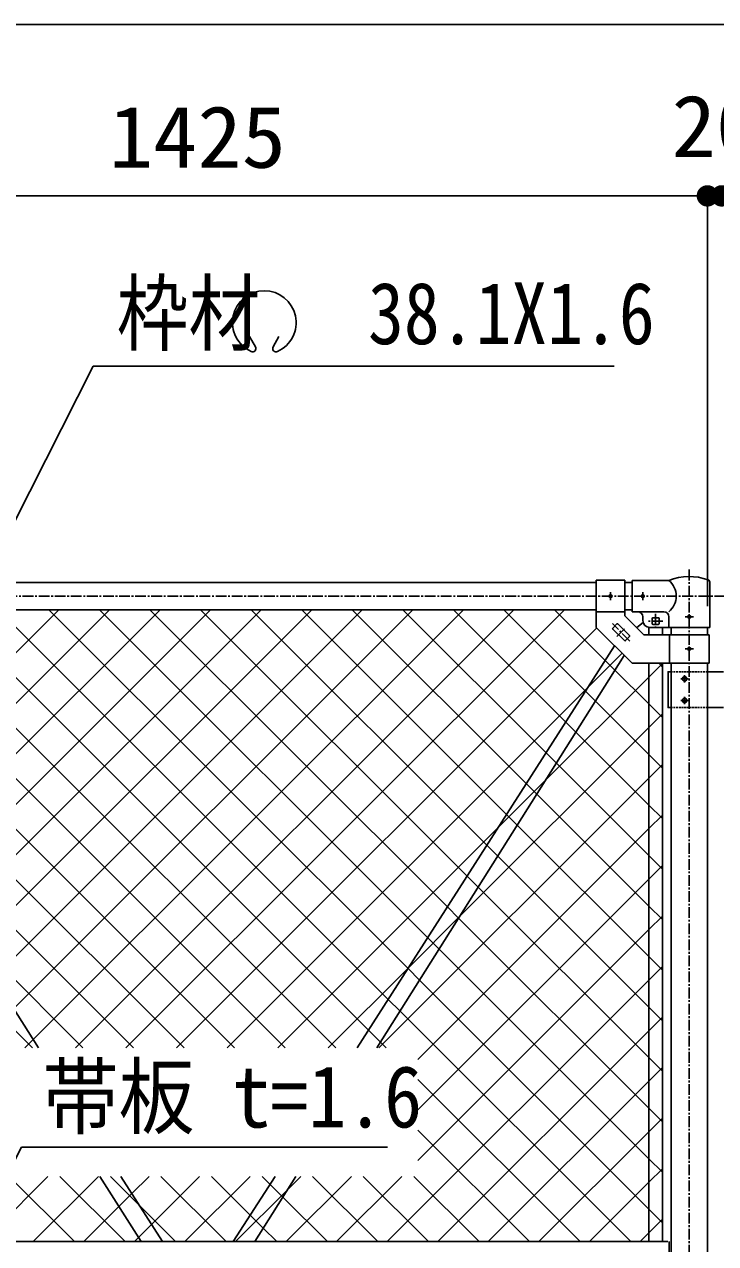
# Model space of a CAD drawing. Units: millimetres, scale not verified. Extents: x -5940 to 5940, y -4200 to 4200.
# Drawn here: x -3471 to -2504, y -973 to 734 of the extents above; entities that cross this region are included whole.
import ezdxf
from ezdxf.enums import TextEntityAlignment as Align

# ---------------------------------------------------------------- set-up
doc = ezdxf.new("R2010")
doc.units = ezdxf.units.MM
doc.header["$LTSCALE"] = 20
doc.linetypes.add('USER2', pattern=[1.125, 0.75, -0.125, 0.125, -0.125])
doc.linetypes.add('USER3', pattern=[0.1875, 0.125, -0.0625])
for name, color, linetype, lineweight in [('0-0_5寸法', 1, 'Continuous', 25), ('0-1_SUNPOU', 1, 'Continuous', 25), ('0-5_0', 7, 'Continuous', 25), ('0-6_2網', 2, 'Continuous', 25), ('0-8_1部材', 7, 'Continuous', 25), ('0-9_中心線', 1, 'USER2', 25), ('0-A_6文字', 7, 'Continuous', 25), ('0-C_8部品', 7, 'Continuous', 25)]:
    doc.layers.add(name, color=color, linetype=linetype, lineweight=lineweight)
doc.styles.add('ＭＳ ゴシック', font='')
doc.styles.get('ＭＳ ゴシック').set_extended_font_data('MS Gothic')

# ---------------------------------------------------------------- blocks, each defined once
blk = doc.blocks.new('M1')
at = {"layer": '0-1_SUNPOU'}
blk.add_line((-5, 0), (-38.576, 0), dxfattribs=at)
for points in [[(0, 0), (-5, 0), (-4.961, 0.627)], [(0, 0), (-4.961, -0.627), (-5, 0)], [(0, 0), (-4.961, 0.627), (-4.843, 1.243)], [(0, 0), (-4.843, -1.243), (-4.961, -0.627)], [(0, 0), (-4.843, 1.243), (-4.649, 1.841)], [(0, 0), (-4.649, -1.841), (-4.843, -1.243)], [(0, 0), (-4.649, 1.841), (-4.382, 2.409)], [(0, 0), (-4.382, -2.409), (-4.649, -1.841)], [(0, 0), (-4.382, 2.409), (-4.045, 2.939)], [(0, 0), (-4.045, -2.939), (-4.382, -2.409)], [(0, 0), (-4.045, 2.939), (-3.645, 3.423)], [(0, 0), (-3.645, -3.423), (-4.045, -2.939)], [(0, 0), (-3.645, 3.423), (-3.187, 3.853)], [(0, 0), (-3.187, -3.853), (-3.645, -3.423)], [(0, 0), (-3.187, 3.853), (-2.679, 4.222)], [(0, 0), (-2.679, -4.222), (-3.187, -3.853)], [(0, 0), (-2.679, 4.222), (-2.129, 4.524)], [(0, 0), (-2.129, -4.524), (-2.679, -4.222)], [(0, 0), (-2.129, 4.524), (-1.545, 4.755)], [(0, 0), (-1.545, -4.755), (-2.129, -4.524)], [(0, 0), (-1.545, 4.755), (-0.937, 4.911)], [(0, 0), (-0.937, -4.911), (-1.545, -4.755)], [(0, 0), (-0.937, 4.911), (-0.314, 4.99)], [(0, 0), (-0.314, -4.99), (-0.937, -4.911)], [(0, 0), (-0.314, 4.99), (0.314, 4.99)], [(0, 0), (0.314, -4.99), (-0.314, -4.99)], [(0, 0), (0.314, 4.99), (0.937, 4.911)], [(0, 0), (0.937, 4.911), (1.545, 4.755)], [(0, 0), (1.545, 4.755), (2.129, 4.524)], [(0, 0), (2.129, 4.524), (2.679, 4.222)], [(0, 0), (2.679, 4.222), (3.187, 3.853)], [(0, 0), (3.187, 3.853), (3.645, 3.423)], [(0, 0), (3.645, 3.423), (4.045, 2.939)], [(0, 0), (4.045, 2.939), (4.382, 2.409)], [(0, 0), (4.382, 2.409), (4.649, 1.841)], [(0, 0), (4.649, 1.841), (4.843, 1.243)], [(0, 0), (4.843, 1.243), (4.961, 0.627)], [(0, 0), (4.961, 0.627), (5, 0)], [(0, 0), (0.937, -4.911), (0.314, -4.99)], [(0, 0), (1.545, -4.755), (0.937, -4.911)], [(0, 0), (2.129, -4.524), (1.545, -4.755)], [(0, 0), (2.679, -4.222), (2.129, -4.524)], [(0, 0), (3.187, -3.853), (2.679, -4.222)], [(0, 0), (3.645, -3.423), (3.187, -3.853)], [(0, 0), (4.045, -2.939), (3.645, -3.423)], [(0, 0), (4.382, -2.409), (4.045, -2.939)], [(0, 0), (4.649, -1.841), (4.382, -2.409)], [(0, 0), (4.843, -1.243), (4.649, -1.841)], [(0, 0), (4.961, -0.627), (4.843, -1.243)], [(0, 0), (5, 0), (4.961, -0.627)]]:
    blk.add_solid(points, dxfattribs=at)

msp = doc.modelspace()

# ---------------------------------------------------------------- linework, layer by layer
at = {"layer": '0-0_5寸法'}
for p, q in [((-1065.83, 733.68), (-3945.83, 733.68)), ((-3880.83, 493.68), (-2575.83, 493.68)), ((-2575.83, 493.68), (-2635.83, 493.68)), ((-2515.83, -80.38), (-2515.83, 493.68)), ((-2515.83, 493.68), (-2495.83, 493.68)), ((-2515.83, -80.38), (-2515.83, 493.68))]:
    msp.add_line(p, q, dxfattribs=at)
at = {"layer": '0-5_0'}
msp.add_line((-2569.23, -969.83), (-2569.23, -1005.33), dxfattribs=at)
at = {"layer": '0-6_2網'}
for p, q in [((-3177.04, -698.71), (-3785.43, -90.33)), ((-3106.33, -698.71), (-3719.61, -85.43)), ((-3679.25, -341.91), (-3422.77, -85.43)), ((-3651.67, -385.04), (-3352.06, -85.43)), ((-3035.62, -698.71), (-3648.9, -85.43)), ((-3624.09, -428.17), (-3281.35, -85.43)), ((-3596.51, -471.31), (-3210.64, -85.43)), ((-2989.69, -673.94), (-3578.19, -85.43)), ((-3568.94, -514.44), (-3139.93, -85.43)), ((-3541.36, -557.57), (-3069.22, -85.43)), ((-3513.78, -600.71), (-2998.51, -85.43)), ((-2962.11, -630.8), (-3507.48, -85.43)), ((-3486.21, -643.84), (-2927.8, -85.43)), ((-3458.63, -686.97), (-2857.08, -85.43)), ((-2934.53, -587.67), (-3436.77, -85.43)), ((-3399.66, -698.71), (-2786.37, -85.43)), ((-2906.96, -544.54), (-3366.06, -85.43)), ((-3328.95, -698.71), (-2715.66, -85.43)), ((-2879.38, -501.4), (-3295.35, -85.43)), ((-2851.8, -458.27), (-3224.64, -85.43)), ((-2824.22, -415.14), (-3153.93, -85.43)), ((-2796.65, -372), (-3083.22, -85.43)), ((-2769.07, -328.87), (-3012.51, -85.43)), ((-2741.49, -285.74), (-2941.8, -85.43)), ((-2713.91, -242.6), (-2871.09, -85.43)), ((-2686.34, -199.47), (-2800.38, -85.43)), ((-2658.76, -156.33), (-2729.67, -85.43)), ((-3258.24, -698.71), (-2670.56, -111.04)), ((-3247.75, -698.71), (-3810.76, -135.71)), ((-2682.89, -194.08), (-2635.21, -146.4)), ((-2645.13, -169.96), (-2658.76, -156.33)), ((-2597.73, -217.37), (-2645.13, -169.96)), ((-2597.73, -179.62), (-2578.73, -160.62)), ((-2578.73, -165.66), (-2584, -160.38)), ((-2742.16, -324.06), (-2597.73, -179.62)), ((-3187.52, -698.71), (-2682.89, -194.08)), ((-2672.45, -213.35), (-2686.34, -199.47)), ((-2597.73, -288.08), (-2672.45, -213.35)), ((-2578.73, -236.37), (-2597.73, -217.37)), ((-2597.73, -250.34), (-2578.73, -231.34)), ((-2862.38, -514.99), (-2597.73, -250.34)), ((-2699.77, -256.74), (-2713.91, -242.6)), ((-2597.73, -358.79), (-2699.77, -256.74)), ((-2727.09, -300.13), (-2741.49, -285.74)), ((-2578.73, -307.08), (-2597.73, -288.08)), ((-2597.73, -429.5), (-2727.09, -300.13)), ((-2597.73, -321.05), (-2578.73, -302.05)), ((-2975.39, -698.71), (-2597.73, -321.05)), ((-2808.25, -390.15), (-2742.16, -324.06)), ((-3318.46, -698.71), (-3686.3, -330.88)), ((-2754.42, -343.52), (-2769.07, -328.87)), ((-2597.73, -500.21), (-2754.42, -343.52)), ((-2781.74, -386.91), (-2796.65, -372)), ((-2578.73, -377.79), (-2597.73, -358.79)), ((-2597.73, -391.76), (-2578.73, -372.76)), ((-3116.81, -698.71), (-2808.25, -390.15)), ((-2920.74, -714.77), (-2597.73, -391.76)), ((-2597.73, -570.92), (-2781.74, -386.91)), ((-2809.06, -430.3), (-2824.22, -415.14)), ((-2597.73, -641.63), (-2809.06, -430.3)), ((-2578.73, -448.5), (-2597.73, -429.5)), ((-2597.73, -462.47), (-2578.73, -443.47)), ((-2836.38, -473.69), (-2851.8, -458.27)), ((-2920.74, -785.48), (-2597.73, -462.47)), ((-2597.73, -712.34), (-2836.38, -473.69)), ((-2863.7, -517.08), (-2879.38, -501.4)), ((-2578.73, -519.21), (-2597.73, -500.21)), ((-3389.18, -698.71), (-3560.94, -526.95)), ((-2933.6, -586.21), (-2862.38, -514.99)), ((-2597.73, -783.05), (-2863.7, -517.08)), ((-2597.73, -533.18), (-2578.73, -514.18)), ((-2920.74, -856.19), (-2597.73, -533.18)), ((-2891.02, -560.47), (-2906.96, -544.54)), ((-2597.73, -853.77), (-2891.02, -560.47)), ((-2578.73, -589.92), (-2597.73, -570.92)), ((-3046.1, -698.71), (-2933.6, -586.21)), ((-2918.34, -603.86), (-2934.53, -587.67)), ((-2597.73, -603.89), (-2578.73, -584.89)), ((-2963.67, -969.83), (-2597.73, -603.89)), ((-2597.73, -924.48), (-2918.34, -603.86)), ((-2945.66, -647.25), (-2962.11, -630.8)), ((-3459.89, -698.71), (-3510.4, -648.2)), ((-2623.08, -969.83), (-2945.66, -647.25)), ((-2578.73, -660.63), (-2597.73, -641.63)), ((-2597.73, -674.6), (-2578.73, -655.6)), ((-2892.96, -969.83), (-2597.73, -674.6)), ((-3470.37, -698.71), (-3458.63, -686.97)), ((-2578.73, -731.34), (-2597.73, -712.34)), ((-2597.73, -745.31), (-2578.73, -726.31)), ((-2693.79, -969.83), (-2920.74, -742.88)), ((-2822.25, -969.83), (-2597.73, -745.31)), ((-2578.73, -802.05), (-2597.73, -783.05)), ((-2597.73, -816.02), (-2578.73, -797.02)), ((-2764.5, -969.83), (-2920.74, -813.59)), ((-2751.54, -969.83), (-2597.73, -816.02)), ((-2578.73, -872.77), (-2597.73, -853.77)), ((-2597.73, -886.73), (-2578.73, -867.73)), ((-3529.35, -969.83), (-3438.03, -878.51)), ((-3400.9, -969.83), (-3492.22, -878.51)), ((-3458.64, -969.83), (-3367.32, -878.51)), ((-3330.19, -969.83), (-3421.51, -878.51)), ((-3310.23, -919.08), (-3350.8, -878.51)), ((-3320.74, -902.64), (-3296.61, -878.51)), ((-3293.16, -945.77), (-3225.9, -878.51)), ((-3188.77, -969.83), (-3280.09, -878.51)), ((-3246.51, -969.83), (-3155.19, -878.51)), ((-3155.15, -932.74), (-3209.38, -878.51)), ((-3127.57, -889.6), (-3138.67, -878.51)), ((-3105.09, -969.83), (-3013.77, -878.51)), ((-3102.81, -896.84), (-3084.48, -878.51)), ((-2976.64, -969.83), (-3067.96, -878.51)), ((-3034.38, -969.83), (-2943.06, -878.51)), ((-2905.93, -969.83), (-2997.25, -878.51)), ((-2835.21, -969.83), (-2926.54, -878.51)), ((-2680.82, -969.83), (-2597.73, -886.73)), ((-3338.81, -920.71), (-3320.74, -902.64)), ((-3175.8, -969.83), (-3102.81, -896.84)), ((-3109.58, -907.59), (-3127.57, -889.6)), ((-3387.93, -969.83), (-3338.81, -920.71)), ((-3259.48, -969.83), (-3310.23, -919.08)), ((-3047.35, -969.83), (-3109.58, -907.59)), ((-3136.9, -950.98), (-3155.15, -932.74)), ((-2578.73, -943.48), (-2597.73, -924.48)), ((-3311.49, -964.1), (-3293.16, -945.77)), ((-3118.06, -969.83), (-3136.9, -950.98)), ((-2597.73, -957.44), (-2578.73, -938.44)), ((-2597.73, -957.44), (-2578.73, -938.44)), ((-3317.22, -969.83), (-3311.49, -964.1)), ((-2610.11, -969.83), (-2597.73, -957.44))]:
    msp.add_line(p, q, dxfattribs=at)
msp.add_lwpolyline([(-2964.91, -698.71), (-2972.98, -690.64), (-2989.69, -673.94)], dxfattribs=at)
at = {"layer": '0-8_1部材'}
for p, q in [((-3785.43, -47.33), (-2671.23, -47.33)), ((-2631.23, -47.33), (-2621.23, -47.33)), ((-3785.43, -85.43), (-2671.23, -85.43)), ((-2631.23, -85.43), (-2621.23, -85.43)), ((-2614.51, -110.52), (-2605.76, -103.4)), ((-2597.73, -110.38), (-2597.73, -120.38)), ((-2578.73, -110.38), (-2578.73, -120.38)), ((-2566.63, -120.38), (-2566.63, -110.38)), ((-2566.63, -110.38), (-2566.63, -120.38)), ((-2515.83, -120.38), (-2515.83, -110.38)), ((-3451.12, -698.71), (-3810.95, -135.91)), ((-3005.53, -698.71), (-2645.7, -135.91)), ((-2978.06, -698.71), (-2632.19, -149.41)), ((-2597.73, -969.83), (-2597.73, -160.38)), ((-2578.73, -969.83), (-2578.73, -160.38)), ((-2566.63, -984.83), (-2566.63, -160.38)), ((-2515.83, -984.83), (-2515.83, -160.38)), ((-3307.88, -969.83), (-3365.38, -878.51)), ((-3277.78, -969.83), (-3336.17, -878.51)), ((-3178.87, -969.83), (-3120.48, -878.51)), ((-3148.77, -969.83), (-3091.27, -878.51)), ((-3886.23, -969.83), (-2571.23, -969.83))]:
    msp.add_line(p, q, dxfattribs=at)
at = {"layer": '0-9_中心線'}
for p, q in [((-2541.23, -2091.87), (-2541.23, -28.67)), ((-3945.99, -66.38), (-1060.36, -66.38))]:
    msp.add_line(p, q, dxfattribs=at)
at = {"layer": '0-A_6文字'}
for p, q in [((-3147.83, 282.52), (-3156.02, 296.71)), ((-3123.17, 282.52), (-3114.98, 296.71))]:
    msp.add_line(p, q, dxfattribs=at)
for points in [[(-2646.34, 255.31), (-3374.71, 255.31), (-3530.17, -50.98)], [(-2963.42, -837.6), (-3474.98, -837.6), (-3562.46, -1011.4)]]:
    msp.add_lwpolyline(points, dxfattribs=at)
for centre, radius, start, end in [((-3135.5, 316.43), 44.46, 294.32478, 245.67522), ((-3151.89, 280.18), 4.68, 245.67522, 30), ((-3119.12, 280.18), 4.68, 150, 294.32478)]:
    msp.add_arc(centre, radius, start, end, dxfattribs=at)
at = {"layer": '0-C_8部品'}
for p, q in [((-2631.23, -44.13), (-2671.23, -44.13)), ((-2671.23, -44.13), (-2671.23, -110.38)), ((-2631.23, -44.13), (-2631.23, -93.81)), ((-2631.23, -47.33), (-2621.23, -47.33)), ((-2621.23, -44.38), (-2569.78, -44.38)), ((-2621.23, -44.38), (-2621.23, -88.38)), ((-2512.68, -110.38), (-2512.68, -46.69)), ((-2631.23, -88.63), (-2671.23, -88.63)), ((-2631.23, -85.43), (-2621.23, -85.43)), ((-2604.66, -120.38), (-2631.23, -93.81)), ((-2621.23, -88.38), (-2576.78, -88.38)), ((-2606.23, -95.38), (-2606.23, -100.38)), ((-2592.98, -97.63), (-2592.98, -105.13)), ((-2584.48, -96.63), (-2591.98, -96.63)), ((-2583.48, -97.63), (-2583.48, -105.13)), ((-2569.78, -110.38), (-2569.78, -95.38)), ((-2621.23, -160.38), (-2671.23, -110.38)), ((-2631.93, -128.74), (-2648.2, -112.48)), ((-2624.86, -121.67), (-2641.13, -105.41)), ((-2569.78, -110.38), (-2596.23, -110.38)), ((-2584.48, -106.13), (-2591.98, -106.13)), ((-2512.68, -110.38), (-2569.78, -110.38)), ((-2515.83, -110.38), (-2515.83, -120.38)), ((-2513.53, -120.38), (-2604.66, -120.38)), ((-2568.93, -120.38), (-2568.93, -160.38)), ((-2513.53, -120.38), (-2513.53, -160.38)), ((-2513.53, -160.38), (-2621.23, -160.38)), ((-2515.83, -172.33), (-2495.83, -172.33)), ((-2515.83, -222.33), (-2495.83, -222.33))]:
    msp.add_line(p, q, dxfattribs=at)
at = {"layer": '0-C_8部品', "color": 4, "linetype": 'USER2'}
for p, q in [((-2651.23, -60.68), (-2651.23, -72.08)), ((-2606.23, -60.68), (-2606.23, -72.08)), ((-2578.23, -101.38), (-2598.23, -101.38)), ((-2588.23, -91.38), (-2588.23, -111.38)), ((-2535.53, -95.38), (-2546.92, -95.38)), ((-2624.35, -129.25), (-2648.7, -104.9)), ((-2642.49, -123.04), (-2630.57, -111.12)), ((-2535.53, -140.38), (-2546.92, -140.38))]:
    msp.add_line(p, q, dxfattribs=at)
at = {"layer": '0-C_8部品', "linetype": 'USER2'}
for p, q in [((-2648.2, -111.07), (-2642.54, -105.41)), ((-2630.52, -128.74), (-2624.86, -123.09))]:
    msp.add_line(p, q, dxfattribs=at)
at = {"layer": '0-C_8部品', "color": 1, "linetype": 'USER3'}
for p, q in [((-2570.93, -172.33), (-2570.93, -222.33)), ((-2440.73, -172.33), (-2570.93, -172.33)), ((-2440.73, -222.33), (-2570.93, -222.33))]:
    msp.add_line(p, q, dxfattribs=at)
at = {"layer": '0-C_8部品', "color": 1, "linetype": 'USER2'}
for p, q in [((-2542.68, -182.33), (-2552.94, -182.33)), ((-2547.81, -187.46), (-2547.81, -177.2)), ((-2542.68, -212.33), (-2552.94, -212.33)), ((-2547.81, -207.2), (-2547.81, -217.46))]:
    msp.add_line(p, q, dxfattribs=at)
at = {"layer": '0-C_8部品'}
msp.add_lwpolyline([(-2566.63, -172.33), (-2570.93, -172.33), (-2570.93, -222.33), (-2566.63, -222.33)], dxfattribs=at)
for centre in [(-2651.23, -66.38), (-2606.23, -66.38), (-2541.23, -95.38), (-2541.23, -140.38)]:
    msp.add_circle(centre, 2, dxfattribs=at)
for centre, radius, start, end in [((-2541.23, -119.11), 80, 70.77949, 110.9084), ((-2587.97, -66.38), 28.55, 309.59418, 50.40582), ((-2515.98, -46.69), 3.3, 0, 70.77949), ((-2613.23, -95.38), 7, 0, 90), ((-2596.23, -100.38), 10, 180, 270), ((-2591.98, -97.63), 1, 90, 180), ((-2584.48, -97.63), 1, 0, 90), ((-2576.78, -95.38), 7, 0, 90), ((-2647.49, -111.77), 1, 135, 225), ((-2641.83, -106.12), 1, 45, 135), ((-2591.98, -105.13), 1, 180, 270), ((-2584.48, -105.13), 1, 270, 0), ((-2631.23, -128.04), 1, 225, 315), ((-2625.57, -122.38), 1, 315, 45)]:
    msp.add_arc(centre, radius, start, end, dxfattribs=at)
for centre in [(-2547.76, -182.33), (-2547.76, -212.33)]:
    msp.add_ellipse(centre, major_axis=(0, -3.25), ratio=0.965793, dxfattribs=at)

# ---------------------------------------------------------------- block references
at = {"layer": '0-0_5寸法', "xscale": 3, "yscale": 3}
msp.add_blockref('M1', (-2515.83, 493.68), dxfattribs=at)
msp.add_blockref('M1', (-2515.83, 493.68), dxfattribs=at)
at = {"layer": '0-0_5寸法', "xscale": 3, "yscale": 3, "rotation": 180}
msp.add_blockref('M1', (-2495.83, 493.68), dxfattribs=at)
msp.add_blockref('M1', (-2495.83, 493.68), dxfattribs=at)

# ---------------------------------------------------------------- texts
at = {"layer": '0-0_5寸法', "color": 7, "style": 'ＭＳ ゴシック', "width": 1.05}
for s, p in [('20', (-2565.83, 522.02)), ('1425', (-3352.83, 507.02))]:
    msp.add_text(s, height=86.66, dxfattribs=at).set_placement(p, align=Align.BOTTOM_LEFT)
at = {"layer": '0-A_6文字', "style": 'ＭＳ ゴシック'}
for s, height, width, p in [('枠材 \u300038.1X1.6', 86.66, 0.85, (-3341.98, 260.18)), ('帯板 t=1.6', 86.59, 0.9, (-3445.56, -836.02))]:
    msp.add_text(s, height=height, dxfattribs=dict(at, width=width)).set_placement(p, align=Align.BOTTOM_LEFT)

doc.saveas('drawing.dxf')
